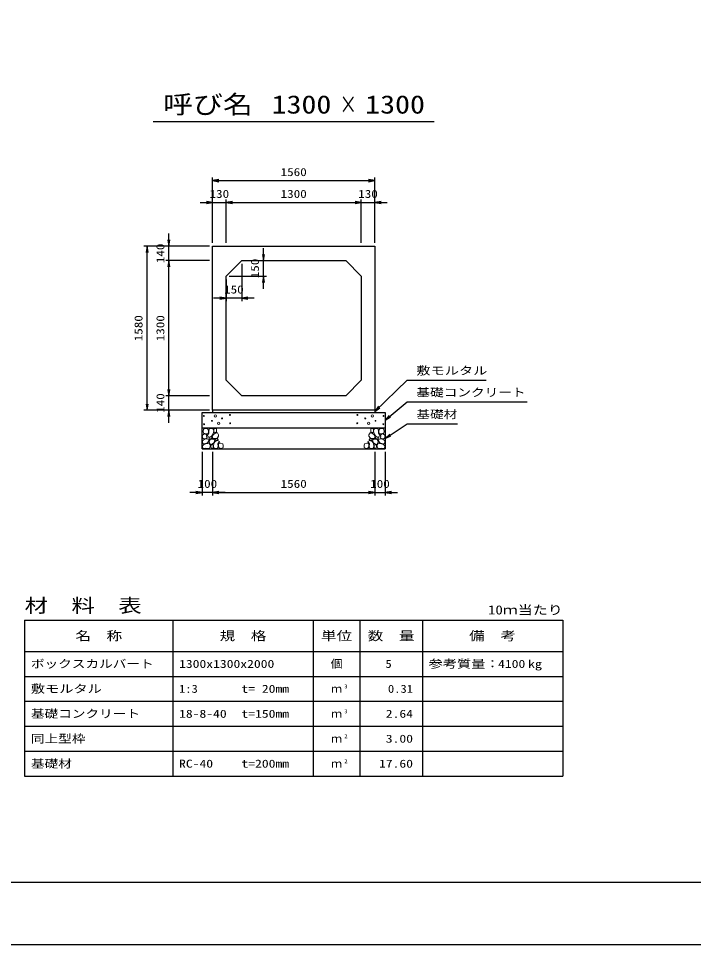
# Model space of a CAD drawing. Units: millimetres at full size. Extents: x 0 to 25230, y 0 to 17820.
# Drawn here: x 8469 to 14960, y 0 to 8910 of the extents above; entities that cross this region are included whole.
import ezdxf
from ezdxf.enums import TextEntityAlignment as Align

# ---------------------------------------------------------------- set-up
doc = ezdxf.new("R2010")
doc.units = ezdxf.units.MM
for name, color, linetype, lineweight in [('D-DCR-HCHn', 4, 'Continuous', 9), ('D-MTR-FRAM', 7, 'Continuous', 25), ('D-MTR-LINE', 7, 'Continuous', 25), ('D-STR-DIM', 7, 'Continuous', 25), ('D-STR-STRn', 1, 'Continuous', 25), ('D-STR-TXT', 7, 'Continuous', 25), ('D-TTL', 2, 'Continuous', 25), ('D-TTL-TXT', 7, 'Continuous', 25)]:
    doc.layers.add(name, color=color, linetype=linetype, lineweight=lineweight)
doc.layers.add('D-MTR', color=7, linetype='Continuous')
doc.layers.add('D-MTR-TXT', color=7, linetype='Continuous')
doc.styles.add('ＭＳ ゴシック', font='')
doc.styles.get('ＭＳ ゴシック').set_extended_font_data('MS Gothic')

# ---------------------------------------------------------------- blocks, each defined once
blk = doc.blocks.new('open_arrow')
at = {"color": 0, "linetype": 'Continuous', "lineweight": -2}
blk.add_lwpolyline([(7.5, 1.25), (0, 0), (7.5, -1.25)], dxfattribs=at)

msp = doc.modelspace()

# ---------------------------------------------------------------- linework, layer by layer
at = {"layer": 'D-DCR-HCHn'}
for points in [[(10242.281, 4903.808), (10235.346, 4883.005), (10244.592, 4869.136), (10267.707, 4866.824), (10283.488, 4873.599), (10276.952, 4889.939), (10281.575, 4899.185), (10272.33, 4908.431), (10258.461, 4913.053)], [(10286.198, 4961.594), (10265.395, 4966.217), (10246.904, 4956.971), (10244.592, 4936.168), (10249.215, 4919.988), (10272.33, 4913.053), (10288.51, 4913.053), (10295.444, 4924.611), (10295.444, 4950.037)], [(10304.69, 4963.906), (10297.756, 4943.102), (10300.067, 4919.988), (10283.887, 4894.562), (10304.69, 4883.005), (10327.805, 4894.562), (10341.673, 4913.053), (10346.296, 4943.102), (10341.673, 4959.283), (10327.805, 4966.217)], [(10343.985, 4908.431), (10332.427, 4880.693), (10341.673, 4869.136), (10369.411, 4869.136), (10380.968, 4873.759), (10392.525, 4889.939), (10392.525, 4903.808), (10380.968, 4922.299), (10367.099, 4924.611)], [(10348.608, 4959.283), (10348.608, 4931.545), (10360.165, 4924.611), (10371.722, 4931.545), (10374.034, 4947.725), (10371.722, 4961.594), (10355.542, 4966.217)], [(11886.015, 4908.431), (11897.573, 4880.693), (11888.327, 4869.136), (11860.589, 4869.136), (11849.032, 4873.759), (11837.475, 4889.939), (11837.475, 4903.808), (11849.032, 4922.299), (11862.901, 4924.611)], [(11881.392, 4959.283), (11881.392, 4931.545), (11869.835, 4924.611), (11858.278, 4931.545), (11855.966, 4947.725), (11858.278, 4961.594), (11874.458, 4966.217)], [(11925.31, 4963.906), (11932.244, 4943.102), (11929.933, 4919.988), (11946.113, 4894.562), (11925.31, 4883.005), (11902.195, 4894.562), (11888.327, 4913.053), (11883.704, 4943.102), (11888.327, 4959.283), (11902.195, 4966.217)], [(11943.802, 4961.594), (11964.605, 4966.217), (11983.096, 4956.971), (11985.408, 4936.168), (11980.785, 4919.988), (11957.67, 4913.053), (11941.49, 4913.053), (11934.556, 4924.611), (11934.556, 4950.037)], [(11987.719, 4903.808), (11994.654, 4883.005), (11985.408, 4869.136), (11962.293, 4866.824), (11946.512, 4873.599), (11953.048, 4889.939), (11948.425, 4899.185), (11957.67, 4908.431), (11971.539, 4913.053)], [(10286.155, 4827.009), (10303.277, 4852.692), (10301.137, 4859.112), (10277.594, 4865.533), (10256.192, 4863.393), (10241.21, 4850.551), (10239.07, 4835.57), (10241.21, 4820.588), (10258.332, 4816.308)], [(10294.716, 4773.503), (10309.698, 4779.924), (10313.978, 4801.326), (10305.417, 4816.308), (10290.435, 4820.588), (10271.173, 4818.448), (10249.771, 4809.887), (10239.07, 4797.045), (10239.07, 4782.064), (10245.49, 4773.503), (10271.173, 4775.643)], [(10309.313, 4883.005), (10297.756, 4873.759), (10302.379, 4866.824), (10318.559, 4866.824), (10325.493, 4869.136), (10330.116, 4878.382), (10323.182, 4885.316)], [(10346.082, 4827.009), (10356.783, 4852.692), (10348.222, 4863.393), (10322.539, 4863.393), (10311.838, 4859.112), (10301.137, 4844.131), (10301.137, 4831.289), (10311.838, 4814.167), (10324.679, 4812.027)], [(10341.801, 4779.924), (10341.801, 4805.606), (10331.1, 4812.027), (10320.399, 4805.606), (10318.259, 4790.625), (10320.399, 4777.783), (10335.381, 4773.503)], [(10382.466, 4775.643), (10388.886, 4794.905), (10386.746, 4816.308), (10401.728, 4839.85), (10382.466, 4850.551), (10361.063, 4839.85), (10348.222, 4822.728), (10343.941, 4794.905), (10348.222, 4779.924), (10361.063, 4773.503)], [(10378.185, 4850.551), (10388.886, 4859.112), (10384.606, 4865.533), (10369.624, 4865.533), (10363.204, 4863.393), (10358.923, 4854.832), (10365.344, 4848.411)], [(10399.588, 4777.783), (10418.85, 4773.503), (10435.972, 4782.064), (10438.112, 4801.326), (10433.831, 4816.308), (10412.429, 4822.728), (10397.447, 4822.728), (10391.027, 4812.027), (10391.027, 4788.484)], [(11830.412, 4777.783), (11811.15, 4773.503), (11794.028, 4782.064), (11791.888, 4801.326), (11796.169, 4816.308), (11817.571, 4822.728), (11832.553, 4822.728), (11838.973, 4812.027), (11838.973, 4788.484)], [(11847.534, 4775.643), (11841.114, 4794.905), (11843.254, 4816.308), (11828.272, 4839.85), (11847.534, 4850.551), (11868.937, 4839.85), (11881.778, 4822.728), (11886.059, 4794.905), (11881.778, 4779.924), (11868.937, 4773.503)], [(11851.815, 4850.551), (11841.114, 4859.112), (11845.394, 4865.533), (11860.376, 4865.533), (11866.796, 4863.393), (11871.077, 4854.832), (11864.656, 4848.411)], [(11883.918, 4827.009), (11873.217, 4852.692), (11881.778, 4863.393), (11907.461, 4863.393), (11918.162, 4859.112), (11928.863, 4844.131), (11928.863, 4831.289), (11918.162, 4814.167), (11905.321, 4812.027)], [(11888.199, 4779.924), (11888.199, 4805.606), (11898.9, 4812.027), (11909.601, 4805.606), (11911.741, 4790.625), (11909.601, 4777.783), (11894.619, 4773.503)], [(11920.687, 4883.005), (11932.244, 4873.759), (11927.621, 4866.824), (11911.441, 4866.824), (11904.507, 4869.136), (11899.884, 4878.382), (11906.818, 4885.316)], [(11935.284, 4773.503), (11920.302, 4779.924), (11916.022, 4801.326), (11924.583, 4816.308), (11939.565, 4820.588), (11958.827, 4818.448), (11980.229, 4809.887), (11990.93, 4797.045), (11990.93, 4782.064), (11984.51, 4773.503), (11958.827, 4775.643)], [(11943.845, 4827.009), (11926.723, 4852.692), (11928.863, 4859.112), (11952.406, 4865.533), (11973.808, 4863.393), (11988.79, 4850.551), (11990.93, 4835.57), (11988.79, 4820.588), (11971.668, 4816.308)]]:
    msp.add_lwpolyline(points, close=True, dxfattribs=at)
for centre, radius in [((10251.091, 5086.145), 4.5), ((10360.004, 5086.145), 11.25), ((10502.197, 5095.221), 4.5), ((11727.803, 5095.221), 4.5), ((11869.996, 5086.145), 11.25), ((11978.909, 5086.145), 4.5), ((10252.803, 5005.879), 4.5), ((10328.437, 5038.641), 4.5), ((10394.996, 5014.955), 11.25), ((10426.563, 5062.459), 4.5), ((10503.909, 5014.955), 4.5), ((11726.091, 5014.955), 4.5), ((11803.437, 5062.459), 4.5), ((11835.004, 5014.955), 11.25), ((11901.563, 5038.641), 4.5), ((11977.197, 5005.879), 4.5)]:
    msp.add_circle(centre, radius, dxfattribs=at)
at = {"layer": 'D-MTR-FRAM'}
for p, q in [((8527.5, 3120), (13702.5, 3120)), ((8527.5, 3120), (8527.5, 1620)), ((13702.5, 3120), (13702.5, 1620)), ((8527.5, 1620), (13702.5, 1620))]:
    msp.add_line(p, q, dxfattribs=at)
at = {"layer": 'D-MTR-LINE'}
for p, q in [((9952.5, 3120), (9952.5, 1620)), ((11302.5, 3120), (11302.5, 1620)), ((11752.5, 3120), (11752.5, 1620)), ((12352.5, 3120), (12352.5, 1620)), ((8527.5, 2820), (13702.5, 2820)), ((8527.5, 2580), (13702.5, 2580)), ((8527.5, 2340), (13702.5, 2340)), ((8527.5, 2100), (13702.5, 2100)), ((8527.5, 1860), (13702.5, 1860))]:
    msp.add_line(p, q, dxfattribs=at)
at = {"layer": 'D-STR-DIM'}
for p, q in [((10335, 6750), (10335, 7380)), ((10335, 7350), (11895, 7350)), ((11895, 6750), (11895, 7380)), ((10215, 7140), (10585, 7140)), ((10335, 6750), (10335, 7170)), ((10465, 6750), (10465, 7170)), ((10465, 6750), (10465, 7170)), ((10465, 7140), (11765, 7140)), ((11645, 7140), (12015, 7140)), ((11765, 6750), (11765, 7170)), ((11765, 6750), (11765, 7170)), ((11895, 6750), (11895, 7170)), ((9915, 6460), (9915, 6840)), ((10305, 6720), (9675, 6720)), ((9705, 5140), (9705, 6720)), ((10305, 6720), (9885, 6720)), ((10825, 6310), (10825, 6700)), ((10305, 6580), (9885, 6580)), ((10305, 6580), (9885, 6580)), ((9915, 5280), (9915, 6580)), ((10615, 6550), (10615, 6190)), ((10645, 6580), (10855, 6580)), ((10495, 6430), (10855, 6430)), ((10465, 6400), (10465, 6190)), ((10735, 6220), (10345, 6220)), ((9915, 5020), (9915, 5400)), ((10305, 5280), (9885, 5280)), ((10305, 5280), (9885, 5280)), ((10305, 5140), (9675, 5140)), ((10305, 5140), (9885, 5140)), ((10235, 4740), (10235, 4320)), ((10335, 4740), (10335, 4320)), ((10335, 4740), (10335, 4320)), ((11895, 4740), (11895, 4320)), ((11895, 4740), (11895, 4320)), ((11995, 4740), (11995, 4320)), ((10455, 4350), (10115, 4350)), ((10335, 4350), (11895, 4350)), ((11775, 4350), (12115, 4350))]:
    msp.add_line(p, q, dxfattribs=at)
at = {"layer": 'D-STR-STRn'}
for p, q in [((10335, 6720), (11895, 6720)), ((10335, 5140), (10335, 6720)), ((11895, 6720), (11895, 5140)), ((10615, 6580), (10465, 6430)), ((10615, 6580), (11615, 6580)), ((11765, 6430), (11615, 6580)), ((10465, 5430), (10465, 6430)), ((11765, 6430), (11765, 5430)), ((10465, 5430), (10615, 5280)), ((11615, 5280), (11765, 5430)), ((11615, 5280), (10615, 5280)), ((10235, 4770), (10235, 5120)), ((10235, 5120), (11995, 5120)), ((11895, 5140), (10335, 5140)), ((10335, 5140), (10335, 5120)), ((11895, 5140), (11895, 5120)), ((11995, 5120), (11995, 4770)), ((10235, 4970), (11995, 4970)), ((10235, 4770), (11995, 4770))]:
    msp.add_line(p, q, dxfattribs=at)
at = {"layer": 'D-STR-TXT'}
for points in [[(11895, 5130), (12205, 5430), (12265, 5430), (12964.975, 5430)], [(11995, 5045), (12205, 5220), (12265, 5220), (13360.457, 5220)], [(11995, 4870), (12205, 5010), (12265, 5010), (12689.416, 5010)]]:
    msp.add_lwpolyline(points, dxfattribs=at)
at = {"layer": 'D-TTL'}
for points in [[(0, 0), (25230, 0), (25230, 17820), (0, 17820)], [(600, 600), (24630, 600), (24630, 17220), (600, 17220)]]:
    msp.add_lwpolyline(points, close=True, dxfattribs=at)
at = {"layer": 'D-TTL-TXT'}
msp.add_line((9765, 7920), (12465, 7920), dxfattribs=at)

# ---------------------------------------------------------------- block references
at = {"layer": 'D-STR-DIM', "xscale": 8, "yscale": 8}
for p in [(10335, 7350), (10465, 7140), (10465, 7140), (11895, 7140), (10615, 6220), (10335, 4350), (10335, 4350), (11995, 4350)]:
    msp.add_blockref('open_arrow', p, dxfattribs=at)
for p, rotation in [((11895, 7350), 180), ((10335, 7140), 180), ((11765, 7140), 180), ((11765, 7140), 180), ((9915, 6720), 90), ((9705, 6720), 270), ((10825, 6580), 90), ((9915, 6580), 270), ((9915, 6580), 270), ((10825, 6430), 270), ((10465, 6220), 180), ((9915, 5280), 90), ((9915, 5280), 90), ((9705, 5140), 90), ((9915, 5140), 270), ((10235, 4350), 180), ((11895, 4350), 180), ((11895, 4350), 180)]:
    msp.add_blockref('open_arrow', p, dxfattribs=dict(at, rotation=rotation))
at = {"layer": 'D-STR-TXT', "xscale": 8, "yscale": 8}
for p, rotation in [((11895, 5130), 44.1), ((11995, 5045), 39.8), ((11995, 4870), 33.7)]:
    msp.add_blockref('open_arrow', p, dxfattribs=dict(at, rotation=rotation))

# ---------------------------------------------------------------- texts
at = {"layer": 'D-MTR', "style": 'ＭＳ ゴシック', "width": 1.25}
msp.add_text('材\u3000料\u3000表', height=132, dxfattribs=at).set_placement((8527.5, 3156), align=Align.BOTTOM_LEFT)
at = {"layer": 'D-MTR', "style": 'ＭＳ ゴシック', "width": 1.2}
msp.add_text('10ｍ当たり', height=87.98, dxfattribs=at).set_placement((13702.5, 3149), align=Align.BOTTOM_RIGHT)
at = {"layer": 'D-MTR-TXT', "style": 'ＭＳ ゴシック'}
for s, height, width, p in [('名\u3000称', 87.98, 1.25, (9240, 2970)), ('規\u3000格', 87.98, 1.25, (10627.5, 2970)), ('単位', 87.98, 1.25, (11527.5, 2970)), ('数\u3000量', 87.98, 1.25, (12052.5, 2970)), ('備\u3000考', 87.98, 1.25, (13027.5, 2970)), ('個', 76.98, 1.1, (11527.5, 2700))]:
    msp.add_text(s, height=height, dxfattribs=dict(at, width=width)).set_placement(p, align=Align.MIDDLE_CENTER)
for s, width, p in [('ボックスカルバート', 1.25, (8587.5, 2700)), ('1300x1300x2000', 1.25, (10012.5, 2700)), ('参考質量：    kg', 1.3, (12412.5, 2700)), ('敷モルタル', 1.3, (8587.5, 2460)), ('1:3', 1.15, (10012.5, 2460)), ('t= 20mm', 1.25, (10612.5, 2460)), ('基礎コンクリート', 1.25, (8587.5, 2220)), ('18-8-40', 1.25, (10012.5, 2220)), ('t=150mm', 1.25, (10612.5, 2220)), ('同上型枠', 1.25, (8587.5, 1980)), ('基礎材', 1.25, (8587.5, 1740)), ('RC-40', 1.25, (10012.5, 1740)), ('t=200mm', 1.25, (10612.5, 1740))]:
    msp.add_text(s, height=76.98, dxfattribs=dict(at, width=width)).set_placement(p, align=Align.MIDDLE_LEFT)
for s, width, p in [('5', 1.15, (12057.83, 2700)), ('4100', 1.25, (13342.5, 2700)), ('0.31', 1.15, (12262.5, 2460)), ('2.64', 1.25, (12262.5, 2220)), ('3.00', 1.25, (12262.5, 1980)), ('17.60', 1.25, (12262.5, 1740))]:
    msp.add_text(s, height=76.98, dxfattribs=dict(at, width=width)).set_placement(p, align=Align.MIDDLE_RIGHT)
at = {"layer": 'D-MTR-TXT', "style": 'ＭＳ ゴシック', "width": 1.15}
for s, p in [('3', (11602.5, 2453)), ('3', (11602.5, 2213)), ('2', (11602.5, 1973)), ('2', (11602.5, 1733))]:
    msp.add_text(s, height=38.49, dxfattribs=at).set_placement(p, align=Align.BOTTOM_LEFT)
at = {"layer": 'D-MTR-TXT', "style": 'ＭＳ ゴシック'}
for p in [(11527.5, 2460), (11527.5, 2220), (11527.5, 1980), (11527.5, 1740)]:
    msp.add_text('ｍ', height=76.98, dxfattribs=at).set_placement(p, align=Align.MIDDLE_CENTER)
at = {"layer": 'D-STR-DIM', "style": 'ＭＳ ゴシック', "width": 1.2}
for s, p in [('1560', (11115, 7432.5)), ('130', (10400, 7222.5)), ('1300', (11115, 7222.5)), ('130', (11830, 7222.5)), ('150', (10540, 6302.5)), ('100', (10285, 4432.5)), ('1560', (11115, 4432.5)), ('100', (11945, 4432.5))]:
    msp.add_text(s, height=76.98, dxfattribs=at).set_placement(p, align=Align.MIDDLE_CENTER)
for s, p in [('140', (9832.5, 6650)), ('150', (10742.5, 6505)), ('1580', (9622.5, 5930)), ('1300', (9832.5, 5930)), ('140', (9832.5, 5210))]:
    msp.add_text(s, height=76.98, rotation=90, dxfattribs=at).set_placement(p, align=Align.MIDDLE_CENTER)
at = {"layer": 'D-STR-TXT', "style": 'ＭＳ ゴシック'}
for s, width, p in [('敷モルタル', 1.3, (12295, 5460)), ('基礎コンクリート', 1.25, (12295, 5250)), ('基礎材', 1.25, (12295, 5040))]:
    msp.add_text(s, height=76.98, dxfattribs=dict(at, width=width)).set_placement(p, align=Align.BOTTOM_LEFT)
at = {"layer": 'D-TTL-TXT', "style": 'ＭＳ ゴシック'}
for s, width, p in [('呼び名', 1.2, (10290, 7942.5)), ('1300', 1.2, (11190, 7942.5)), ('×', 0.7, (11640, 7942.5)), ('1300', 1.2, (12090, 7942.5))]:
    msp.add_text(s, height=176, dxfattribs=dict(at, width=width)).set_placement(p, align=Align.BOTTOM_CENTER)

doc.saveas('drawing.dxf')
